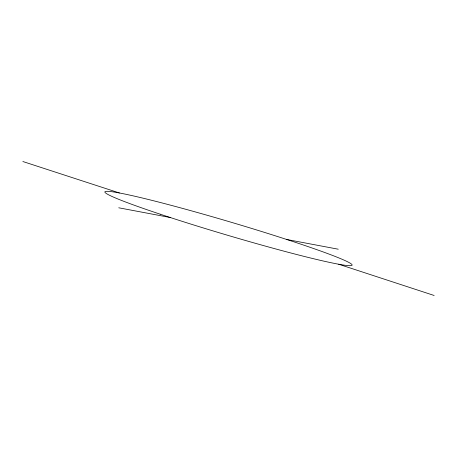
<?xml version="1.0" encoding="UTF-8"?>
<svg xmlns="http://www.w3.org/2000/svg" width="457" height="457" viewBox="0 0 457 457"><rect width="100%" height="100%" fill="white"/><g stroke="black" fill="none" stroke-linecap="round" stroke-linejoin="round"><path stroke-width="0.69" d="M118.746 207.792L170.295 217.515M286.705 239.479L338.254 249.208M22.85 161.521L119.437 192.98M338.688 264.232L434.15 295.479M160.19 214.19A128.914 6.746 16.5 0 0 351.884 265.374A128.914 6.746 16.5 0 0 173.426 205.936A128.914 6.746 16.5 0 0 160.19 214.19"/></g></svg>
